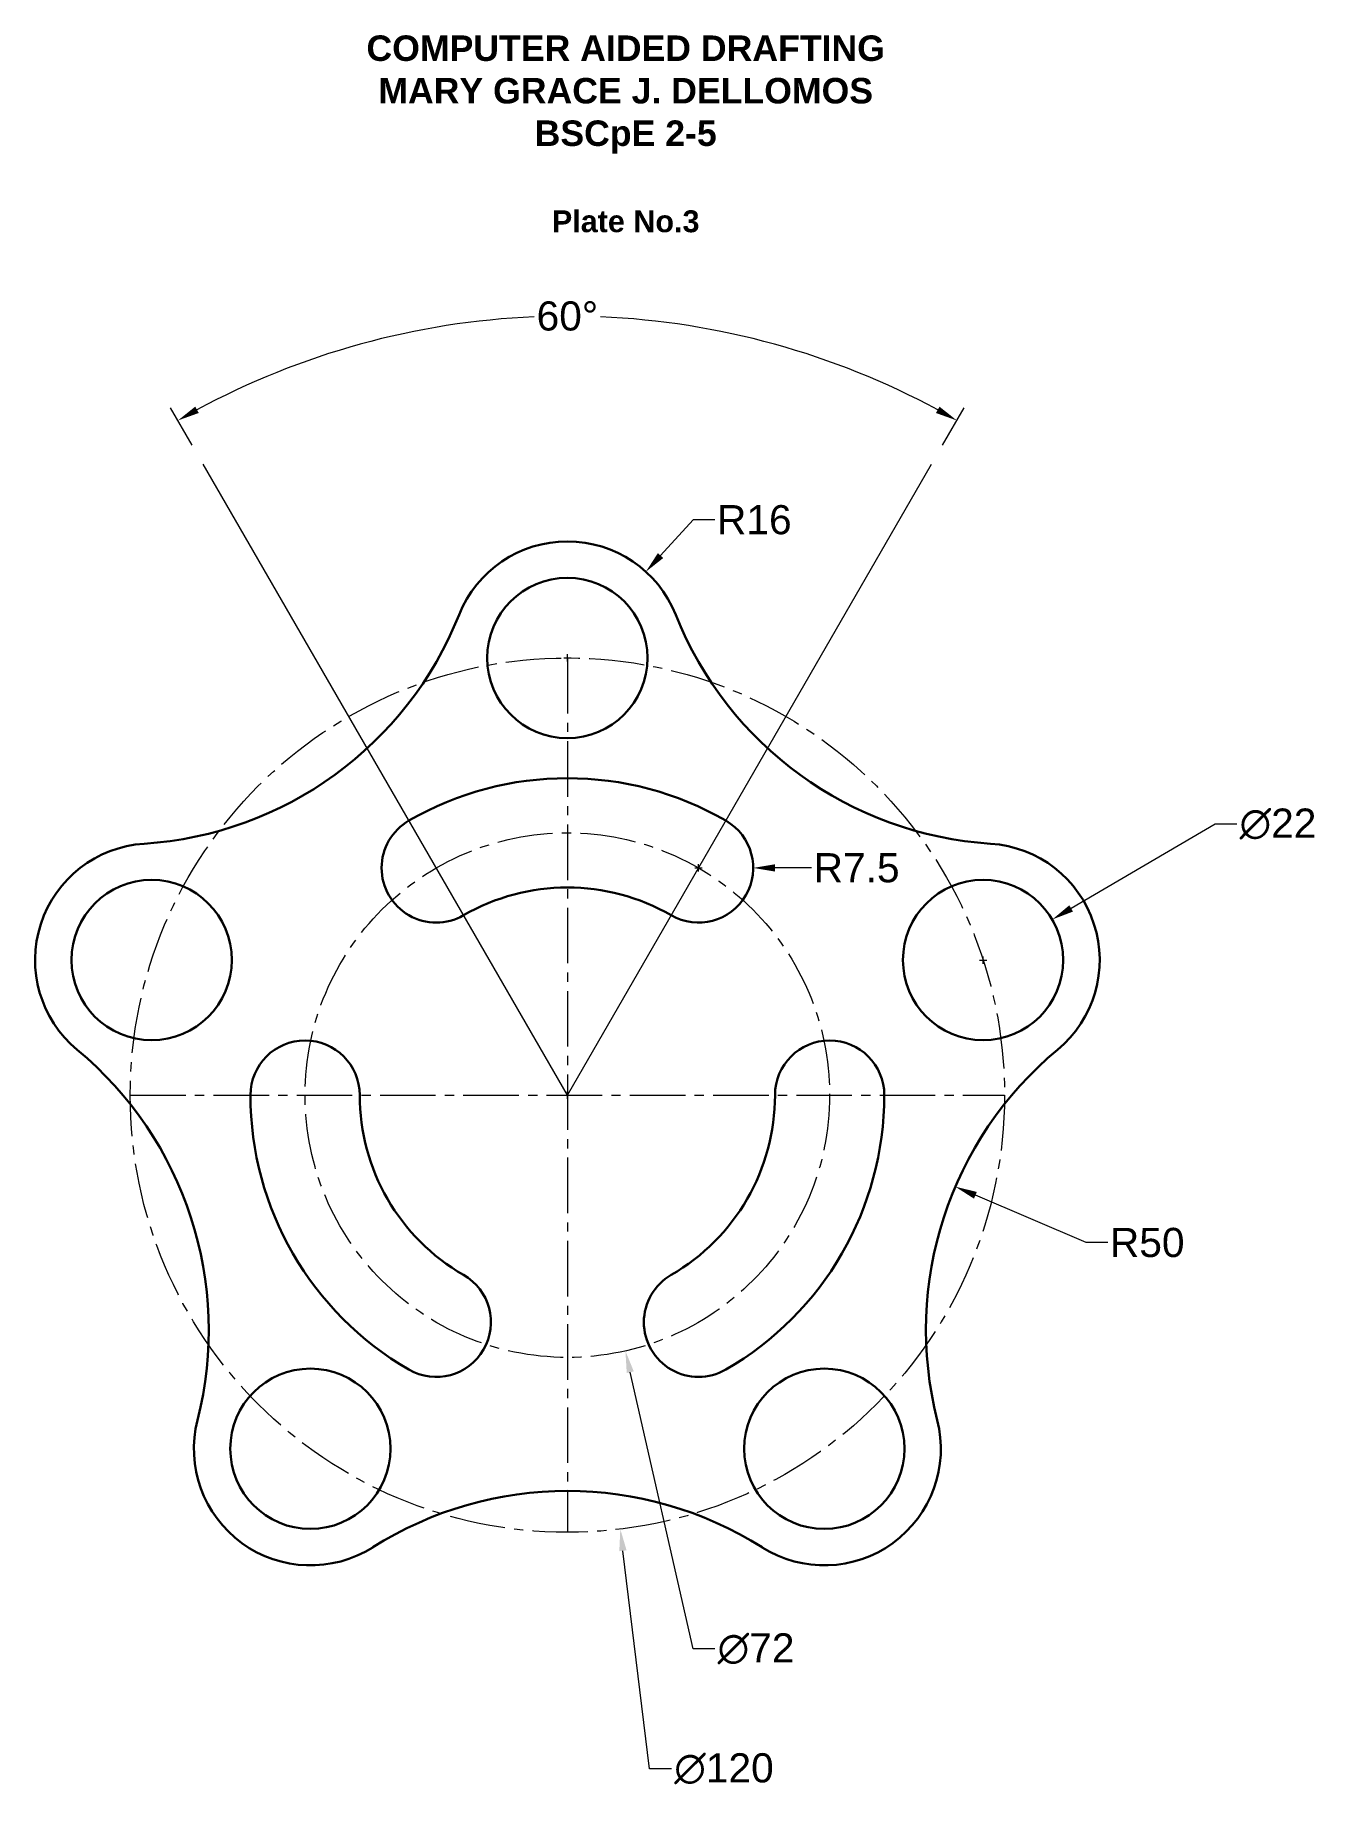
# Model space of a CAD drawing. Header units: millimetres. Extents: x 3712 to 3888, y 1433 to 1674.
import ezdxf

# ---------------------------------------------------------------- set-up
doc = ezdxf.new("R2010")
doc.units = ezdxf.units.MM
doc.linetypes.add('CENTER2', pattern=[28.575, 19.05, -3.175, 3.175, -3.175])
doc.layers.add('centerline', color=7, linetype='CENTER2', lineweight=13, true_color=0xfedd00)
doc.layers.add('dimension', color=7, linetype='Continuous', lineweight=13, true_color=0x6cc24a)
doc.layers.add('objectline', color=7, linetype='Continuous', lineweight=30)
doc.styles.get("Standard").update_dxf_attribs({"font": 'arial.ttf'})
doc.dimstyles.new('grace', dxfattribs={"dimtxt": 4, "dimasz": 3, "dimexe": 2, "dimexo": 3, "dimtad": 0, "dimtih": 1, "dimtoh": 1, "dimdsep": 46, "dimtxsty": 'Standard', "dimcen": 0.5, "dimclrd": 256, "dimclre": 256, "dimclrt": 256, "dimadec": 0, "dimazin": 0, "dimtfac": 1, "dimtofl": 0, "dimtmove": 0, "dimatfit": 3, "dimfxl": 1, "dimtfillclr": 256, "dimlwd": -1, "dimlwe": -1, "dimarcsym": 1})

# ---------------------------------------------------------------- blocks, each defined once
blk = doc.blocks.new('*D3')
at = {"layer": 'Defpoints', "color": 0, "transparency": 16777216}
for p in [(3803.37, 1633.41), (3734.8, 1614.72), (3834.8, 1614.72), (3784.8, 1528.12), (3784.8, 1528.12)]:
    blk.add_point(p, dxfattribs=at)
at = {"layer": 'dimension', "transparency": 16777216}
for p, q in [((3733.3, 1617.32), (3730.34, 1622.44)), ((3836.3, 1617.32), (3839.26, 1622.44))]:
    blk.add_line(p, q, dxfattribs=at)
for start, end in [(92.4442, 118.3922), (61.6078, 87.5558)]:
    blk.add_arc((3784.8, 1528.12), 106.91, start, end, dxfattribs=at)
for points in [[(3734.21, 1621.74), (3733.72, 1622.61), (3731.34, 1620.71)], [(3835.88, 1622.61), (3835.39, 1621.74), (3838.26, 1620.71)]]:
    blk.add_solid(points, dxfattribs=at)
at = {"layer": 'dimension', "transparency": 16777216, "insert": (3784.8, 1635.03), "char_height": 4, "attachment_point": 5}
blk.add_mtext('60°', dxfattribs=at)
blk = doc.blocks.new('*D4')
at = {"layer": 'Defpoints', "color": 0, "transparency": 16777216}
for p in [(3795.57, 1599.95), (3784.8, 1588.12)]:
    blk.add_point(p, dxfattribs=at)
at = {"layer": 'dimension', "transparency": 16777216}
for p, q in [((3802.06, 1607.07), (3797.59, 1602.17)), ((3805.06, 1607.07), (3802.06, 1607.07)), ((3784.3, 1588.12), (3785.3, 1588.12)), ((3784.8, 1587.62), (3784.8, 1588.62))]:
    blk.add_line(p, q, dxfattribs=at)
blk.add_solid([(3797.22, 1602.5), (3797.96, 1601.83), (3795.57, 1599.95)], dxfattribs=at)
at = {"layer": 'dimension', "transparency": 16777216, "insert": (3810.46, 1607.07), "char_height": 4, "attachment_point": 5}
blk.add_mtext('R16', dxfattribs=at)
blk = doc.blocks.new('*D5')
at = {"layer": 'Defpoints', "color": 0, "transparency": 16777216}
for p in [(3851.35, 1552.22), (3832.37, 1541.1)]:
    blk.add_point(p, dxfattribs=at)
at = {"layer": 'dimension', "transparency": 16777216}
for p, q in [((3873.7, 1565.32), (3853.94, 1553.74)), ((3876.7, 1565.32), (3873.7, 1565.32)), ((3841.86, 1546.16), (3841.86, 1547.16)), ((3841.36, 1546.66), (3842.36, 1546.66))]:
    blk.add_line(p, q, dxfattribs=at)
blk.add_solid([(3853.69, 1554.17), (3854.2, 1553.31), (3851.35, 1552.22)], dxfattribs=at)
at = {"layer": 'dimension', "transparency": 16777216, "insert": (3882.34, 1565.32), "char_height": 4, "attachment_point": 5}
blk.add_mtext('∅22', dxfattribs=at)
blk = doc.blocks.new('*D6')
at = {"layer": 'Defpoints', "color": 0, "transparency": 16777216}
for p in [(3776.83, 1563.23), (3792.77, 1493.01)]:
    blk.add_point(p, dxfattribs=at)
at = {"layer": 'dimension', "transparency": 16777216}
for p, q in [((3784.3, 1528.12), (3785.3, 1528.12)), ((3784.8, 1527.62), (3784.8, 1528.62)), ((3802.05, 1452.12), (3793.43, 1490.09)), ((3805.05, 1452.12), (3802.05, 1452.12))]:
    blk.add_line(p, q, dxfattribs=at)
blk.add_solid([(3793.92, 1490.2), (3792.95, 1489.98), (3792.77, 1493.01)], dxfattribs=at)
at = {"layer": 'dimension', "transparency": 16777216, "insert": (3810.7, 1452.12), "char_height": 4, "attachment_point": 5}
blk.add_mtext('∅72', dxfattribs=at)
blk = doc.blocks.new('*D7')
at = {"layer": 'Defpoints', "color": 0, "transparency": 16777216}
for p in [(3777.53, 1587.68), (3792.07, 1468.56)]:
    blk.add_point(p, dxfattribs=at)
at = {"layer": 'dimension', "transparency": 16777216}
for p, q in [((3784.3, 1528.12), (3785.3, 1528.12)), ((3784.8, 1527.62), (3784.8, 1528.62)), ((3796.08, 1435.66), (3792.43, 1465.58)), ((3799.08, 1435.66), (3796.08, 1435.66))]:
    blk.add_line(p, q, dxfattribs=at)
blk.add_solid([(3792.93, 1465.64), (3791.93, 1465.52), (3792.07, 1468.56)], dxfattribs=at)
at = {"layer": 'dimension', "transparency": 16777216, "insert": (3806.3, 1435.66), "char_height": 4, "attachment_point": 5}
blk.add_mtext('∅120', dxfattribs=at)
blk = doc.blocks.new('*D8')
at = {"layer": 'Defpoints', "color": 0, "transparency": 16777216}
for p in [(3838.05, 1515.55), (3884.02, 1495.88)]:
    blk.add_point(p, dxfattribs=at)
at = {"layer": 'dimension', "transparency": 16777216}
for p, q in [((3855.99, 1507.87), (3840.81, 1514.37)), ((3858.99, 1507.87), (3855.99, 1507.87))]:
    blk.add_line(p, q, dxfattribs=at)
blk.add_solid([(3841.01, 1514.83), (3840.61, 1513.91), (3838.05, 1515.55)], dxfattribs=at)
at = {"layer": 'dimension', "transparency": 16777216, "insert": (3864.39, 1507.87), "char_height": 4, "attachment_point": 5}
blk.add_mtext('R50', dxfattribs=at)
blk = doc.blocks.new('*D9')
at = {"layer": 'Defpoints', "color": 0, "transparency": 16777216}
for p in [(3802.8, 1559.3), (3810.3, 1559.3)]:
    blk.add_point(p, dxfattribs=at)
at = {"layer": 'dimension', "transparency": 16777216}
for p, q in [((3802.3, 1559.3), (3803.3, 1559.3)), ((3802.8, 1558.8), (3802.8, 1559.8)), ((3818.3, 1559.3), (3813.3, 1559.3))]:
    blk.add_line(p, q, dxfattribs=at)
blk.add_solid([(3813.3, 1559.8), (3813.3, 1558.8), (3810.3, 1559.3)], dxfattribs=at)
at = {"layer": 'dimension', "transparency": 16777216, "insert": (3824.5, 1559.3), "char_height": 4, "attachment_point": 5}
blk.add_mtext('R7.5', dxfattribs=at)

msp = doc.modelspace()

# ---------------------------------------------------------------- linework, layer by layer
at = {"layer": 'centerline', "ltscale": 0.4}
for p, q in [((3784.801, 1588.119), (3784.801, 1468.119)), ((3724.801, 1528.119), (3844.801, 1528.119))]:
    msp.add_line(p, q, dxfattribs=at)
for radius in [60, 36]:
    msp.add_circle((3784.801, 1528.119), radius, dxfattribs=at)
at = {"layer": 'dimension'}
for q in [(3734.801, 1614.722), (3834.801, 1614.722)]:
    msp.add_line((3784.801, 1528.119), q, dxfattribs=at)
at = {"layer": 'objectline'}
for centre in [(3784.801, 1588.119), (3727.738, 1546.66), (3841.864, 1546.66), (3749.534, 1479.578), (3820.068, 1479.578)]:
    msp.add_circle(centre, 11, dxfattribs=at)
for centre, radius, start, end in [((3784.801, 1588.119), 16, 21.70014, 158.29986), ((3723.478, 1612.523), 50, 273.70014, 338.29986), ((3846.124, 1612.523), 50, 201.70014, 266.29986), ((3784.801, 1528.119), 43.5, 60, 120), ((3766.801, 1559.296), 7.5, 120, 300), ((3802.801, 1559.296), 7.5, 240, 60), ((3727.738, 1546.66), 16, 93.70014, 230.29986), ((3841.864, 1546.66), 16, 309.70014, 86.29986), ((3784.801, 1528.119), 28.5, 60, 120), ((3748.801, 1528.119), 7.5, 0, 180), ((3820.801, 1528.119), 7.5, 0, 180), ((3685.579, 1495.88), 50, 345.70014, 50.29986), ((3884.023, 1495.88), 50, 129.70014, 194.29986), ((3784.801, 1528.119), 43.5, 180, 240), ((3784.801, 1528.119), 28.5, 180, 240), ((3784.801, 1528.119), 28.5, 300, 0), ((3784.801, 1528.119), 43.5, 300, 0), ((3766.801, 1496.942), 7.5, 240, 60), ((3802.801, 1496.942), 7.5, 120, 300), ((3749.534, 1479.578), 16, 165.70014, 302.29986), ((3820.068, 1479.578), 16, 237.70014, 14.29986), ((3784.801, 1423.791), 50, 57.70014, 122.29986)]:
    msp.add_arc(centre, radius, start, end, dxfattribs=at)

# ---------------------------------------------------------------- texts
at = {"insert": (3695.425, 1686.06), "char_height": 4, "attachment_point": 1}
msp.add_mtext_dynamic_manual_height_columns('\\pxsm1,t5;{\\fArial|b1|i0|c0|p34;\\P\\pqc;\\H0.875x;\\PCOMPUTER AIDED DRAFTING\\PMARY GRACE J. DELLOMOS\\PBSCpE 2-5\\H0.85714x;\\P\\psm1.3;\\PPlate No.3}', width=194.76139, gutter_width=12.5, heights=[50.894], dxfattribs=at)

# ---------------------------------------------------------------- dimensions: what is measured, and where the dimension line sits
at = {"layer": 'dimension'}
dim = msp.add_angular_dim_2l(base=(3803.366, 1633.408), line1=((3784.801, 1528.119), (3734.801, 1614.722)), line2=((3784.801, 1528.119), (3834.801, 1614.722)), dimstyle='grace', dxfattribs=at)
dim.commit()
dim.dimension.update_dxf_attribs({"geometry": '*D3', "text_midpoint": (3784.801, 1635.032)})
for center, mpoint, picture, middle in [((3784.801, 1588.119), (3795.573, 1599.95), '*D4', (3810.459, 1607.07)), ((3802.801, 1559.296), (3810.301, 1559.296), '*D9', (3824.499, 1559.296)), ((3884.023, 1495.88), (3838.053, 1515.546), '*D8', (3864.391, 1507.871))]:
    dim = msp.add_radius_dim(center=center, mpoint=mpoint, dimstyle='grace', dxfattribs=at)
    dim.commit()
    dim.dimension.update_dxf_attribs({"geometry": picture, "text_midpoint": middle, "dimtype": 164})
for p1, p2, picture, middle in [((3777.535, 1587.678), (3792.067, 1468.561), '*D7', (3806.295, 1435.656)), ((3832.374, 1541.098), (3851.354, 1552.223), '*D5', (3882.341, 1565.317)), ((3776.832, 1563.226), (3792.77, 1493.012), '*D6', (3810.699, 1452.118))]:
    dim = msp.add_diameter_dim_2p(p1=p1, p2=p2, dimstyle='grace', dxfattribs=at)
    dim.commit()
    dim.dimension.update_dxf_attribs({"geometry": picture, "text_midpoint": middle, "dimtype": 163})

doc.saveas('drawing.dxf')
